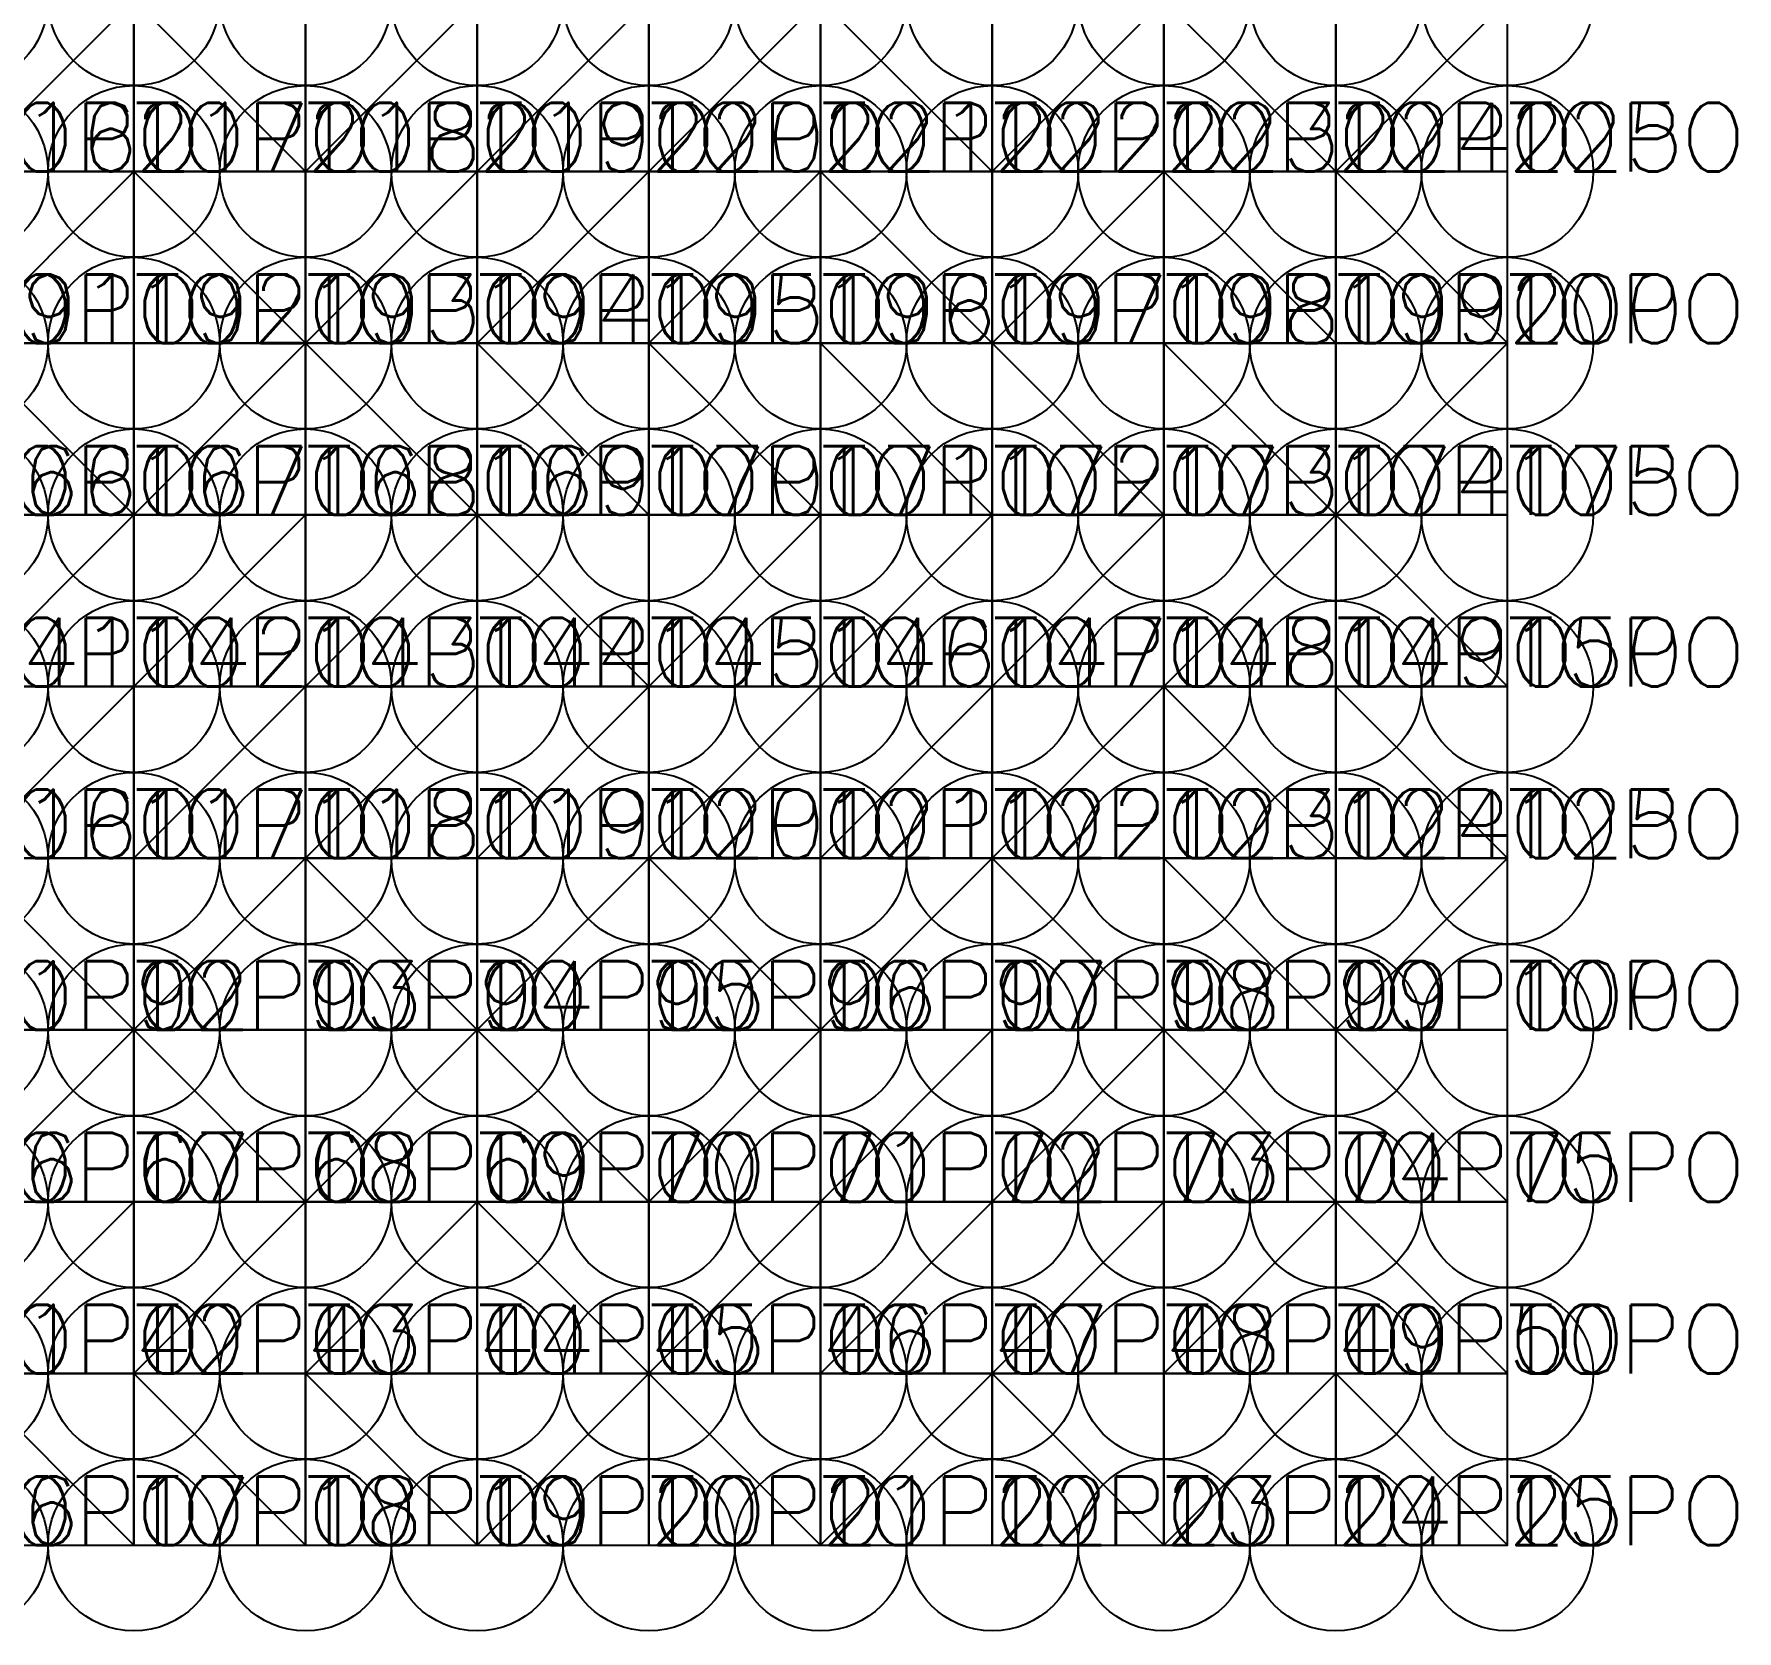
# Model space of a CAD drawing. Header units: feet. Extents: x -5 to 253, y -5 to 232.
# Drawn here: x 154.2 to 253.4, y -5 to 88 of the extents above; entities that cross this region are included whole.
import ezdxf

# ---------------------------------------------------------------- set-up
doc = ezdxf.new("R2010")
doc.units = ezdxf.units.FT
doc.layers.get('0').update_dxf_attribs({"linetype": 'CONTINUOUS'})
doc.layers.add('C-TOPO', color=7, linetype='Continuous')
doc.layers.add('V-NODE', color=7, linetype='Continuous')
doc.styles.get("Standard").update_dxf_attribs({"font": 'romans.shx', "height": 6.25})

# ---------------------------------------------------------------- blocks, each defined once
blk = doc.blocks.new('GOSURVEY_POINT')
blk.add_circle((0, 0), 5)
for tag, p in [('NUMBER', (7.5, 2.5)), ('DESCRIPTION', (7.5, -2.5))]:
    blk.add_attdef(tag, p, '', height=4)

msp = doc.modelspace()

# ---------------------------------------------------------------- block references
at = {"layer": 'V-NODE'}
ref = msp.add_blockref('GOSURVEY_POINT', (150, 90, 4.026), dxfattribs=at)
ref.add_attrib('NUMBER', '241', (150, 90, 4.026), dxfattribs={"layer": '0', "height": 4})
ref.add_attrib('DESCRIPTION', 'TOPO', (150, 90, 4.026), dxfattribs={"layer": '0', "height": 4})
ref = msp.add_blockref('GOSURVEY_POINT', (160, 90, 5.479), dxfattribs=at)
ref.add_attrib('NUMBER', '242', (160, 90, 5.479), dxfattribs={"layer": '0', "height": 4})
ref.add_attrib('DESCRIPTION', 'TOPO', (160, 90, 5.479), dxfattribs={"layer": '0', "height": 4})
ref = msp.add_blockref('GOSURVEY_POINT', (170, 90, 8.432), dxfattribs=at)
ref.add_attrib('NUMBER', '243', (170, 90, 8.432), dxfattribs={"layer": '0', "height": 4})
ref.add_attrib('DESCRIPTION', 'TOPO', (170, 90, 8.432), dxfattribs={"layer": '0', "height": 4})
ref = msp.add_blockref('GOSURVEY_POINT', (180, 90, 11.267), dxfattribs=at)
ref.add_attrib('NUMBER', '244', (180, 90, 11.267), dxfattribs={"layer": '0', "height": 4})
ref.add_attrib('DESCRIPTION', 'TOPO', (180, 90, 11.267), dxfattribs={"layer": '0', "height": 4})
ref = msp.add_blockref('GOSURVEY_POINT', (190, 90, 12.575), dxfattribs=at)
ref.add_attrib('NUMBER', '245', (190, 90, 12.575), dxfattribs={"layer": '0', "height": 4})
ref.add_attrib('DESCRIPTION', 'TOPO', (190, 90, 12.575), dxfattribs={"layer": '0', "height": 4})
ref = msp.add_blockref('GOSURVEY_POINT', (200, 90, 11.752), dxfattribs=at)
ref.add_attrib('NUMBER', '246', (200, 90, 11.752), dxfattribs={"layer": '0', "height": 4})
ref.add_attrib('DESCRIPTION', 'TOPO', (200, 90, 11.752), dxfattribs={"layer": '0', "height": 4})
ref = msp.add_blockref('GOSURVEY_POINT', (210, 90, 8.952), dxfattribs=at)
ref.add_attrib('NUMBER', '247', (210, 90, 8.952), dxfattribs={"layer": '0', "height": 4})
ref.add_attrib('DESCRIPTION', 'TOPO', (210, 90, 8.952), dxfattribs={"layer": '0', "height": 4})
ref = msp.add_blockref('GOSURVEY_POINT', (220, 90, 4.901), dxfattribs=at)
ref.add_attrib('NUMBER', '248', (220, 90, 4.901), dxfattribs={"layer": '0', "height": 4})
ref.add_attrib('DESCRIPTION', 'TOPO', (220, 90, 4.901), dxfattribs={"layer": '0', "height": 4})
ref = msp.add_blockref('GOSURVEY_POINT', (230, 90, 0.789), dxfattribs=at)
ref.add_attrib('NUMBER', '249', (230, 90, 0.789), dxfattribs={"layer": '0', "height": 4})
ref.add_attrib('DESCRIPTION', 'TOPO', (230, 90, 0.789), dxfattribs={"layer": '0', "height": 4})
ref = msp.add_blockref('GOSURVEY_POINT', (240, 90, -2.128), dxfattribs=at)
ref.add_attrib('NUMBER', '250', (240, 90, -2.128), dxfattribs={"layer": '0', "height": 4})
ref.add_attrib('DESCRIPTION', 'TOPO', (240, 90, -2.128), dxfattribs={"layer": '0', "height": 4})
ref = msp.add_blockref('GOSURVEY_POINT', (150, 80, 5.541), dxfattribs=at)
ref.add_attrib('NUMBER', '216', (150, 80, 5.541), dxfattribs={"layer": '0', "height": 4})
ref.add_attrib('DESCRIPTION', 'TOPO', (150, 80, 5.541), dxfattribs={"layer": '0', "height": 4})
ref = msp.add_blockref('GOSURVEY_POINT', (160, 80, 9.148), dxfattribs=at)
ref.add_attrib('NUMBER', '217', (160, 80, 9.148), dxfattribs={"layer": '0', "height": 4})
ref.add_attrib('DESCRIPTION', 'TOPO', (160, 80, 9.148), dxfattribs={"layer": '0', "height": 4})
ref = msp.add_blockref('GOSURVEY_POINT', (170, 80, 12.894), dxfattribs=at)
ref.add_attrib('NUMBER', '218', (170, 80, 12.894), dxfattribs={"layer": '0', "height": 4})
ref.add_attrib('DESCRIPTION', 'TOPO', (170, 80, 12.894), dxfattribs={"layer": '0', "height": 4})
ref = msp.add_blockref('GOSURVEY_POINT', (180, 80, 15.275), dxfattribs=at)
ref.add_attrib('NUMBER', '219', (180, 80, 15.275), dxfattribs={"layer": '0', "height": 4})
ref.add_attrib('DESCRIPTION', 'TOPO', (180, 80, 15.275), dxfattribs={"layer": '0', "height": 4})
ref = msp.add_blockref('GOSURVEY_POINT', (190, 80, 15.81), dxfattribs=at)
ref.add_attrib('NUMBER', '220', (190, 80, 15.81), dxfattribs={"layer": '0', "height": 4})
ref.add_attrib('DESCRIPTION', 'TOPO', (190, 80, 15.81), dxfattribs={"layer": '0', "height": 4})
ref = msp.add_blockref('GOSURVEY_POINT', (200, 80, 14.822), dxfattribs=at)
ref.add_attrib('NUMBER', '221', (200, 80, 14.822), dxfattribs={"layer": '0', "height": 4})
ref.add_attrib('DESCRIPTION', 'TOPO', (200, 80, 14.822), dxfattribs={"layer": '0', "height": 4})
ref = msp.add_blockref('GOSURVEY_POINT', (210, 80, 12.5), dxfattribs=at)
ref.add_attrib('NUMBER', '222', (210, 80, 12.5), dxfattribs={"layer": '0', "height": 4})
ref.add_attrib('DESCRIPTION', 'TOPO', (210, 80, 12.5), dxfattribs={"layer": '0', "height": 4})
ref = msp.add_blockref('GOSURVEY_POINT', (220, 80, 8.661), dxfattribs=at)
ref.add_attrib('NUMBER', '223', (220, 80, 8.661), dxfattribs={"layer": '0', "height": 4})
ref.add_attrib('DESCRIPTION', 'TOPO', (220, 80, 8.661), dxfattribs={"layer": '0', "height": 4})
ref = msp.add_blockref('GOSURVEY_POINT', (230, 80, 3.53), dxfattribs=at)
ref.add_attrib('NUMBER', '224', (230, 80, 3.53), dxfattribs={"layer": '0', "height": 4})
ref.add_attrib('DESCRIPTION', 'TOPO', (230, 80, 3.53), dxfattribs={"layer": '0', "height": 4})
ref = msp.add_blockref('GOSURVEY_POINT', (240, 80, -1.7), dxfattribs=at)
ref.add_attrib('NUMBER', '225', (240, 80, -1.7), dxfattribs={"layer": '0', "height": 4})
ref.add_attrib('DESCRIPTION', 'TOPO', (240, 80, -1.7), dxfattribs={"layer": '0', "height": 4})
ref = msp.add_blockref('GOSURVEY_POINT', (150, 70, 6.024), dxfattribs=at)
ref.add_attrib('NUMBER', '191', (150, 70, 6.024), dxfattribs={"layer": '0', "height": 4})
ref.add_attrib('DESCRIPTION', 'TOPO', (150, 70, 6.024), dxfattribs={"layer": '0', "height": 4})
ref = msp.add_blockref('GOSURVEY_POINT', (160, 70, 12.211), dxfattribs=at)
ref.add_attrib('NUMBER', '192', (160, 70, 12.211), dxfattribs={"layer": '0', "height": 4})
ref.add_attrib('DESCRIPTION', 'TOPO', (160, 70, 12.211), dxfattribs={"layer": '0', "height": 4})
ref = msp.add_blockref('GOSURVEY_POINT', (170, 70, 17.234), dxfattribs=at)
ref.add_attrib('NUMBER', '193', (170, 70, 17.234), dxfattribs={"layer": '0', "height": 4})
ref.add_attrib('DESCRIPTION', 'TOPO', (170, 70, 17.234), dxfattribs={"layer": '0', "height": 4})
ref = msp.add_blockref('GOSURVEY_POINT', (180, 70, 19.029), dxfattribs=at)
ref.add_attrib('NUMBER', '194', (180, 70, 19.029), dxfattribs={"layer": '0', "height": 4})
ref.add_attrib('DESCRIPTION', 'TOPO', (180, 70, 19.029), dxfattribs={"layer": '0', "height": 4})
ref = msp.add_blockref('GOSURVEY_POINT', (190, 70, 17.834), dxfattribs=at)
ref.add_attrib('NUMBER', '195', (190, 70, 17.834), dxfattribs={"layer": '0', "height": 4})
ref.add_attrib('DESCRIPTION', 'TOPO', (190, 70, 17.834), dxfattribs={"layer": '0', "height": 4})
ref = msp.add_blockref('GOSURVEY_POINT', (200, 70, 15.401), dxfattribs=at)
ref.add_attrib('NUMBER', '196', (200, 70, 15.401), dxfattribs={"layer": '0', "height": 4})
ref.add_attrib('DESCRIPTION', 'TOPO', (200, 70, 15.401), dxfattribs={"layer": '0', "height": 4})
ref = msp.add_blockref('GOSURVEY_POINT', (210, 70, 12.889), dxfattribs=at)
ref.add_attrib('NUMBER', '197', (210, 70, 12.889), dxfattribs={"layer": '0', "height": 4})
ref.add_attrib('DESCRIPTION', 'TOPO', (210, 70, 12.889), dxfattribs={"layer": '0', "height": 4})
ref = msp.add_blockref('GOSURVEY_POINT', (220, 70, 9.891), dxfattribs=at)
ref.add_attrib('NUMBER', '198', (220, 70, 9.891), dxfattribs={"layer": '0', "height": 4})
ref.add_attrib('DESCRIPTION', 'TOPO', (220, 70, 9.891), dxfattribs={"layer": '0', "height": 4})
ref = msp.add_blockref('GOSURVEY_POINT', (230, 70, 5.51), dxfattribs=at)
ref.add_attrib('NUMBER', '199', (230, 70, 5.51), dxfattribs={"layer": '0', "height": 4})
ref.add_attrib('DESCRIPTION', 'TOPO', (230, 70, 5.51), dxfattribs={"layer": '0', "height": 4})
ref = msp.add_blockref('GOSURVEY_POINT', (240, 70, -0.083), dxfattribs=at)
ref.add_attrib('NUMBER', '200', (240, 70, -0.083), dxfattribs={"layer": '0', "height": 4})
ref.add_attrib('DESCRIPTION', 'TOPO', (240, 70, -0.083), dxfattribs={"layer": '0', "height": 4})
ref = msp.add_blockref('GOSURVEY_POINT', (150, 60, 4.966), dxfattribs=at)
ref.add_attrib('NUMBER', '166', (150, 60, 4.966), dxfattribs={"layer": '0', "height": 4})
ref.add_attrib('DESCRIPTION', 'TOPO', (150, 60, 4.966), dxfattribs={"layer": '0', "height": 4})
ref = msp.add_blockref('GOSURVEY_POINT', (160, 60, 12.66), dxfattribs=at)
ref.add_attrib('NUMBER', '167', (160, 60, 12.66), dxfattribs={"layer": '0', "height": 4})
ref.add_attrib('DESCRIPTION', 'TOPO', (160, 60, 12.66), dxfattribs={"layer": '0', "height": 4})
ref = msp.add_blockref('GOSURVEY_POINT', (170, 60, 18.893), dxfattribs=at)
ref.add_attrib('NUMBER', '168', (170, 60, 18.893), dxfattribs={"layer": '0', "height": 4})
ref.add_attrib('DESCRIPTION', 'TOPO', (170, 60, 18.893), dxfattribs={"layer": '0', "height": 4})
ref = msp.add_blockref('GOSURVEY_POINT', (180, 60, 20.679), dxfattribs=at)
ref.add_attrib('NUMBER', '169', (180, 60, 20.679), dxfattribs={"layer": '0', "height": 4})
ref.add_attrib('DESCRIPTION', 'TOPO', (180, 60, 20.679), dxfattribs={"layer": '0', "height": 4})
ref = msp.add_blockref('GOSURVEY_POINT', (190, 60, 18.165), dxfattribs=at)
ref.add_attrib('NUMBER', '170', (190, 60, 18.165), dxfattribs={"layer": '0', "height": 4})
ref.add_attrib('DESCRIPTION', 'TOPO', (190, 60, 18.165), dxfattribs={"layer": '0', "height": 4})
ref = msp.add_blockref('GOSURVEY_POINT', (200, 60, 13.992), dxfattribs=at)
ref.add_attrib('NUMBER', '171', (200, 60, 13.992), dxfattribs={"layer": '0', "height": 4})
ref.add_attrib('DESCRIPTION', 'TOPO', (200, 60, 13.992), dxfattribs={"layer": '0', "height": 4})
ref = msp.add_blockref('GOSURVEY_POINT', (210, 60, 10.562), dxfattribs=at)
ref.add_attrib('NUMBER', '172', (210, 60, 10.562), dxfattribs={"layer": '0', "height": 4})
ref.add_attrib('DESCRIPTION', 'TOPO', (210, 60, 10.562), dxfattribs={"layer": '0', "height": 4})
ref = msp.add_blockref('GOSURVEY_POINT', (220, 60, 8.148), dxfattribs=at)
ref.add_attrib('NUMBER', '173', (220, 60, 8.148), dxfattribs={"layer": '0', "height": 4})
ref.add_attrib('DESCRIPTION', 'TOPO', (220, 60, 8.148), dxfattribs={"layer": '0', "height": 4})
ref = msp.add_blockref('GOSURVEY_POINT', (230, 60, 5.45), dxfattribs=at)
ref.add_attrib('NUMBER', '174', (230, 60, 5.45), dxfattribs={"layer": '0', "height": 4})
ref.add_attrib('DESCRIPTION', 'TOPO', (230, 60, 5.45), dxfattribs={"layer": '0', "height": 4})
ref = msp.add_blockref('GOSURVEY_POINT', (240, 60, 1.455), dxfattribs=at)
ref.add_attrib('NUMBER', '175', (240, 60, 1.455), dxfattribs={"layer": '0', "height": 4})
ref.add_attrib('DESCRIPTION', 'TOPO', (240, 60, 1.455), dxfattribs={"layer": '0', "height": 4})
ref = msp.add_blockref('GOSURVEY_POINT', (150, 50, 3.322), dxfattribs=at)
ref.add_attrib('NUMBER', '141', (150, 50, 3.322), dxfattribs={"layer": '0', "height": 4})
ref.add_attrib('DESCRIPTION', 'TOPO', (150, 50, 3.322), dxfattribs={"layer": '0', "height": 4})
ref = msp.add_blockref('GOSURVEY_POINT', (160, 50, 10.361), dxfattribs=at)
ref.add_attrib('NUMBER', '142', (160, 50, 10.361), dxfattribs={"layer": '0', "height": 4})
ref.add_attrib('DESCRIPTION', 'TOPO', (160, 50, 10.361), dxfattribs={"layer": '0', "height": 4})
ref = msp.add_blockref('GOSURVEY_POINT', (170, 50, 16.724), dxfattribs=at)
ref.add_attrib('NUMBER', '143', (170, 50, 16.724), dxfattribs={"layer": '0', "height": 4})
ref.add_attrib('DESCRIPTION', 'TOPO', (170, 50, 16.724), dxfattribs={"layer": '0', "height": 4})
ref = msp.add_blockref('GOSURVEY_POINT', (180, 50, 18.93), dxfattribs=at)
ref.add_attrib('NUMBER', '144', (180, 50, 18.93), dxfattribs={"layer": '0', "height": 4})
ref.add_attrib('DESCRIPTION', 'TOPO', (180, 50, 18.93), dxfattribs={"layer": '0', "height": 4})
ref = msp.add_blockref('GOSURVEY_POINT', (190, 50, 16.364), dxfattribs=at)
ref.add_attrib('NUMBER', '145', (190, 50, 16.364), dxfattribs={"layer": '0', "height": 4})
ref.add_attrib('DESCRIPTION', 'TOPO', (190, 50, 16.364), dxfattribs={"layer": '0', "height": 4})
ref = msp.add_blockref('GOSURVEY_POINT', (200, 50, 11.382), dxfattribs=at)
ref.add_attrib('NUMBER', '146', (200, 50, 11.382), dxfattribs={"layer": '0', "height": 4})
ref.add_attrib('DESCRIPTION', 'TOPO', (200, 50, 11.382), dxfattribs={"layer": '0', "height": 4})
ref = msp.add_blockref('GOSURVEY_POINT', (210, 50, 6.982), dxfattribs=at)
ref.add_attrib('NUMBER', '147', (210, 50, 6.982), dxfattribs={"layer": '0', "height": 4})
ref.add_attrib('DESCRIPTION', 'TOPO', (210, 50, 6.982), dxfattribs={"layer": '0', "height": 4})
ref = msp.add_blockref('GOSURVEY_POINT', (220, 50, 4.499), dxfattribs=at)
ref.add_attrib('NUMBER', '148', (220, 50, 4.499), dxfattribs={"layer": '0', "height": 4})
ref.add_attrib('DESCRIPTION', 'TOPO', (220, 50, 4.499), dxfattribs={"layer": '0', "height": 4})
ref = msp.add_blockref('GOSURVEY_POINT', (230, 50, 3.248), dxfattribs=at)
ref.add_attrib('NUMBER', '149', (230, 50, 3.248), dxfattribs={"layer": '0', "height": 4})
ref.add_attrib('DESCRIPTION', 'TOPO', (230, 50, 3.248), dxfattribs={"layer": '0', "height": 4})
ref = msp.add_blockref('GOSURVEY_POINT', (240, 50, 1.75), dxfattribs=at)
ref.add_attrib('NUMBER', '150', (240, 50, 1.75), dxfattribs={"layer": '0', "height": 4})
ref.add_attrib('DESCRIPTION', 'TOPO', (240, 50, 1.75), dxfattribs={"layer": '0', "height": 4})
ref = msp.add_blockref('GOSURVEY_POINT', (150, 40, 2.733), dxfattribs=at)
ref.add_attrib('NUMBER', '116', (150, 40, 2.733), dxfattribs={"layer": '0', "height": 4})
ref.add_attrib('DESCRIPTION', 'TOPO', (150, 40, 2.733), dxfattribs={"layer": '0', "height": 4})
ref = msp.add_blockref('GOSURVEY_POINT', (160, 40, 7.108), dxfattribs=at)
ref.add_attrib('NUMBER', '117', (160, 40, 7.108), dxfattribs={"layer": '0', "height": 4})
ref.add_attrib('DESCRIPTION', 'TOPO', (160, 40, 7.108), dxfattribs={"layer": '0', "height": 4})
ref = msp.add_blockref('GOSURVEY_POINT', (170, 40, 11.847), dxfattribs=at)
ref.add_attrib('NUMBER', '118', (170, 40, 11.847), dxfattribs={"layer": '0', "height": 4})
ref.add_attrib('DESCRIPTION', 'TOPO', (170, 40, 11.847), dxfattribs={"layer": '0', "height": 4})
ref = msp.add_blockref('GOSURVEY_POINT', (180, 40, 14.049), dxfattribs=at)
ref.add_attrib('NUMBER', '119', (180, 40, 14.049), dxfattribs={"layer": '0', "height": 4})
ref.add_attrib('DESCRIPTION', 'TOPO', (180, 40, 14.049), dxfattribs={"layer": '0', "height": 4})
ref = msp.add_blockref('GOSURVEY_POINT', (190, 40, 12.415), dxfattribs=at)
ref.add_attrib('NUMBER', '120', (190, 40, 12.415), dxfattribs={"layer": '0', "height": 4})
ref.add_attrib('DESCRIPTION', 'TOPO', (190, 40, 12.415), dxfattribs={"layer": '0', "height": 4})
ref = msp.add_blockref('GOSURVEY_POINT', (200, 40, 8.102), dxfattribs=at)
ref.add_attrib('NUMBER', '121', (200, 40, 8.102), dxfattribs={"layer": '0', "height": 4})
ref.add_attrib('DESCRIPTION', 'TOPO', (200, 40, 8.102), dxfattribs={"layer": '0', "height": 4})
ref = msp.add_blockref('GOSURVEY_POINT', (210, 40, 3.567), dxfattribs=at)
ref.add_attrib('NUMBER', '122', (210, 40, 3.567), dxfattribs={"layer": '0', "height": 4})
ref.add_attrib('DESCRIPTION', 'TOPO', (210, 40, 3.567), dxfattribs={"layer": '0', "height": 4})
ref = msp.add_blockref('GOSURVEY_POINT', (220, 40, 0.751), dxfattribs=at)
ref.add_attrib('NUMBER', '123', (220, 40, 0.751), dxfattribs={"layer": '0', "height": 4})
ref.add_attrib('DESCRIPTION', 'TOPO', (220, 40, 0.751), dxfattribs={"layer": '0', "height": 4})
ref = msp.add_blockref('GOSURVEY_POINT', (230, 40, 0.087), dxfattribs=at)
ref.add_attrib('NUMBER', '124', (230, 40, 0.087), dxfattribs={"layer": '0', "height": 4})
ref.add_attrib('DESCRIPTION', 'TOPO', (230, 40, 0.087), dxfattribs={"layer": '0', "height": 4})
ref = msp.add_blockref('GOSURVEY_POINT', (240, 40, 0.635), dxfattribs=at)
ref.add_attrib('NUMBER', '125', (240, 40, 0.635), dxfattribs={"layer": '0', "height": 4})
ref.add_attrib('DESCRIPTION', 'TOPO', (240, 40, 0.635), dxfattribs={"layer": '0', "height": 4})
ref = msp.add_blockref('GOSURVEY_POINT', (150, 30, 4.109), dxfattribs=at)
ref.add_attrib('NUMBER', '91', (150, 30, 4.109), dxfattribs={"layer": '0', "height": 4})
ref.add_attrib('DESCRIPTION', 'TOPO', (150, 30, 4.109), dxfattribs={"layer": '0', "height": 4})
ref = msp.add_blockref('GOSURVEY_POINT', (160, 30, 5.147), dxfattribs=at)
ref.add_attrib('NUMBER', '92', (160, 30, 5.147), dxfattribs={"layer": '0', "height": 4})
ref.add_attrib('DESCRIPTION', 'TOPO', (160, 30, 5.147), dxfattribs={"layer": '0', "height": 4})
ref = msp.add_blockref('GOSURVEY_POINT', (170, 30, 6.794), dxfattribs=at)
ref.add_attrib('NUMBER', '93', (170, 30, 6.794), dxfattribs={"layer": '0', "height": 4})
ref.add_attrib('DESCRIPTION', 'TOPO', (170, 30, 6.794), dxfattribs={"layer": '0', "height": 4})
ref = msp.add_blockref('GOSURVEY_POINT', (180, 30, 7.77), dxfattribs=at)
ref.add_attrib('NUMBER', '94', (180, 30, 7.77), dxfattribs={"layer": '0', "height": 4})
ref.add_attrib('DESCRIPTION', 'TOPO', (180, 30, 7.77), dxfattribs={"layer": '0', "height": 4})
ref = msp.add_blockref('GOSURVEY_POINT', (190, 30, 6.936), dxfattribs=at)
ref.add_attrib('NUMBER', '95', (190, 30, 6.936), dxfattribs={"layer": '0', "height": 4})
ref.add_attrib('DESCRIPTION', 'TOPO', (190, 30, 6.936), dxfattribs={"layer": '0', "height": 4})
ref = msp.add_blockref('GOSURVEY_POINT', (200, 30, 4.26), dxfattribs=at)
ref.add_attrib('NUMBER', '96', (200, 30, 4.26), dxfattribs={"layer": '0', "height": 4})
ref.add_attrib('DESCRIPTION', 'TOPO', (200, 30, 4.26), dxfattribs={"layer": '0', "height": 4})
ref = msp.add_blockref('GOSURVEY_POINT', (210, 30, 0.847), dxfattribs=at)
ref.add_attrib('NUMBER', '97', (210, 30, 0.847), dxfattribs={"layer": '0', "height": 4})
ref.add_attrib('DESCRIPTION', 'TOPO', (210, 30, 0.847), dxfattribs={"layer": '0', "height": 4})
ref = msp.add_blockref('GOSURVEY_POINT', (220, 30, -1.747), dxfattribs=at)
ref.add_attrib('NUMBER', '98', (220, 30, -1.747), dxfattribs={"layer": '0', "height": 4})
ref.add_attrib('DESCRIPTION', 'TOPO', (220, 30, -1.747), dxfattribs={"layer": '0', "height": 4})
ref = msp.add_blockref('GOSURVEY_POINT', (230, 30, -2.373), dxfattribs=at)
ref.add_attrib('NUMBER', '99', (230, 30, -2.373), dxfattribs={"layer": '0', "height": 4})
ref.add_attrib('DESCRIPTION', 'TOPO', (230, 30, -2.373), dxfattribs={"layer": '0', "height": 4})
ref = msp.add_blockref('GOSURVEY_POINT', (240, 30, -0.945), dxfattribs=at)
ref.add_attrib('NUMBER', '100', (240, 30, -0.945), dxfattribs={"layer": '0', "height": 4})
ref.add_attrib('DESCRIPTION', 'TOPO', (240, 30, -0.945), dxfattribs={"layer": '0', "height": 4})
ref = msp.add_blockref('GOSURVEY_POINT', (150, 20, 6.791), dxfattribs=at)
ref.add_attrib('NUMBER', '66', (150, 20, 6.791), dxfattribs={"layer": '0', "height": 4})
ref.add_attrib('DESCRIPTION', 'TOPO', (150, 20, 6.791), dxfattribs={"layer": '0', "height": 4})
ref = msp.add_blockref('GOSURVEY_POINT', (160, 20, 5.453), dxfattribs=at)
ref.add_attrib('NUMBER', '67', (160, 20, 5.453), dxfattribs={"layer": '0', "height": 4})
ref.add_attrib('DESCRIPTION', 'TOPO', (160, 20, 5.453), dxfattribs={"layer": '0', "height": 4})
ref = msp.add_blockref('GOSURVEY_POINT', (170, 20, 3.76), dxfattribs=at)
ref.add_attrib('NUMBER', '68', (170, 20, 3.76), dxfattribs={"layer": '0', "height": 4})
ref.add_attrib('DESCRIPTION', 'TOPO', (170, 20, 3.76), dxfattribs={"layer": '0', "height": 4})
ref = msp.add_blockref('GOSURVEY_POINT', (180, 20, 2.331), dxfattribs=at)
ref.add_attrib('NUMBER', '69', (180, 20, 2.331), dxfattribs={"layer": '0', "height": 4})
ref.add_attrib('DESCRIPTION', 'TOPO', (180, 20, 2.331), dxfattribs={"layer": '0', "height": 4})
ref = msp.add_blockref('GOSURVEY_POINT', (190, 20, 1.164), dxfattribs=at)
ref.add_attrib('NUMBER', '70', (190, 20, 1.164), dxfattribs={"layer": '0', "height": 4})
ref.add_attrib('DESCRIPTION', 'TOPO', (190, 20, 1.164), dxfattribs={"layer": '0', "height": 4})
ref = msp.add_blockref('GOSURVEY_POINT', (200, 20, -0.071), dxfattribs=at)
ref.add_attrib('NUMBER', '71', (200, 20, -0.071), dxfattribs={"layer": '0', "height": 4})
ref.add_attrib('DESCRIPTION', 'TOPO', (200, 20, -0.071), dxfattribs={"layer": '0', "height": 4})
ref = msp.add_blockref('GOSURVEY_POINT', (210, 20, -1.532), dxfattribs=at)
ref.add_attrib('NUMBER', '72', (210, 20, -1.532), dxfattribs={"layer": '0', "height": 4})
ref.add_attrib('DESCRIPTION', 'TOPO', (210, 20, -1.532), dxfattribs={"layer": '0', "height": 4})
ref = msp.add_blockref('GOSURVEY_POINT', (220, 20, -2.836), dxfattribs=at)
ref.add_attrib('NUMBER', '73', (220, 20, -2.836), dxfattribs={"layer": '0', "height": 4})
ref.add_attrib('DESCRIPTION', 'TOPO', (220, 20, -2.836), dxfattribs={"layer": '0', "height": 4})
ref = msp.add_blockref('GOSURVEY_POINT', (230, 20, -3.122), dxfattribs=at)
ref.add_attrib('NUMBER', '74', (230, 20, -3.122), dxfattribs={"layer": '0', "height": 4})
ref.add_attrib('DESCRIPTION', 'TOPO', (230, 20, -3.122), dxfattribs={"layer": '0', "height": 4})
ref = msp.add_blockref('GOSURVEY_POINT', (240, 20, -1.679), dxfattribs=at)
ref.add_attrib('NUMBER', '75', (240, 20, -1.679), dxfattribs={"layer": '0', "height": 4})
ref.add_attrib('DESCRIPTION', 'TOPO', (240, 20, -1.679), dxfattribs={"layer": '0', "height": 4})
ref = msp.add_blockref('GOSURVEY_POINT', (150, 10, 8.985), dxfattribs=at)
ref.add_attrib('NUMBER', '41', (150, 10, 8.985), dxfattribs={"layer": '0', "height": 4})
ref.add_attrib('DESCRIPTION', 'TOPO', (150, 10, 8.985), dxfattribs={"layer": '0', "height": 4})
ref = msp.add_blockref('GOSURVEY_POINT', (160, 10, 7.129), dxfattribs=at)
ref.add_attrib('NUMBER', '42', (160, 10, 7.129), dxfattribs={"layer": '0', "height": 4})
ref.add_attrib('DESCRIPTION', 'TOPO', (160, 10, 7.129), dxfattribs={"layer": '0', "height": 4})
ref = msp.add_blockref('GOSURVEY_POINT', (170, 10, 3.315), dxfattribs=at)
ref.add_attrib('NUMBER', '43', (170, 10, 3.315), dxfattribs={"layer": '0', "height": 4})
ref.add_attrib('DESCRIPTION', 'TOPO', (170, 10, 3.315), dxfattribs={"layer": '0', "height": 4})
ref = msp.add_blockref('GOSURVEY_POINT', (180, 10, -0.665), dxfattribs=at)
ref.add_attrib('NUMBER', '44', (180, 10, -0.665), dxfattribs={"layer": '0', "height": 4})
ref.add_attrib('DESCRIPTION', 'TOPO', (180, 10, -0.665), dxfattribs={"layer": '0', "height": 4})
ref = msp.add_blockref('GOSURVEY_POINT', (190, 10, -3.345), dxfattribs=at)
ref.add_attrib('NUMBER', '45', (190, 10, -3.345), dxfattribs={"layer": '0', "height": 4})
ref.add_attrib('DESCRIPTION', 'TOPO', (190, 10, -3.345), dxfattribs={"layer": '0', "height": 4})
ref = msp.add_blockref('GOSURVEY_POINT', (200, 10, -4.288), dxfattribs=at)
ref.add_attrib('NUMBER', '46', (200, 10, -4.288), dxfattribs={"layer": '0', "height": 4})
ref.add_attrib('DESCRIPTION', 'TOPO', (200, 10, -4.288), dxfattribs={"layer": '0', "height": 4})
ref = msp.add_blockref('GOSURVEY_POINT', (210, 10, -4.02), dxfattribs=at)
ref.add_attrib('NUMBER', '47', (210, 10, -4.02), dxfattribs={"layer": '0', "height": 4})
ref.add_attrib('DESCRIPTION', 'TOPO', (210, 10, -4.02), dxfattribs={"layer": '0', "height": 4})
ref = msp.add_blockref('GOSURVEY_POINT', (220, 10, -3.305), dxfattribs=at)
ref.add_attrib('NUMBER', '48', (220, 10, -3.305), dxfattribs={"layer": '0', "height": 4})
ref.add_attrib('DESCRIPTION', 'TOPO', (220, 10, -3.305), dxfattribs={"layer": '0', "height": 4})
ref = msp.add_blockref('GOSURVEY_POINT', (230, 10, -2.396), dxfattribs=at)
ref.add_attrib('NUMBER', '49', (230, 10, -2.396), dxfattribs={"layer": '0', "height": 4})
ref.add_attrib('DESCRIPTION', 'TOPO', (230, 10, -2.396), dxfattribs={"layer": '0', "height": 4})
ref = msp.add_blockref('GOSURVEY_POINT', (240, 10, -0.918), dxfattribs=at)
ref.add_attrib('NUMBER', '50', (240, 10, -0.918), dxfattribs={"layer": '0', "height": 4})
ref.add_attrib('DESCRIPTION', 'TOPO', (240, 10, -0.918), dxfattribs={"layer": '0', "height": 4})
ref = msp.add_blockref('GOSURVEY_POINT', (150, 0, 9.068), dxfattribs=at)
ref.add_attrib('NUMBER', '16', (150, 0, 9.068), dxfattribs={"layer": '0', "height": 4})
ref.add_attrib('DESCRIPTION', 'TOPO', (150, 0, 9.068), dxfattribs={"layer": '0', "height": 4})
ref = msp.add_blockref('GOSURVEY_POINT', (160, 0, 8.227), dxfattribs=at)
ref.add_attrib('NUMBER', '17', (160, 0, 8.227), dxfattribs={"layer": '0', "height": 4})
ref.add_attrib('DESCRIPTION', 'TOPO', (160, 0, 8.227), dxfattribs={"layer": '0', "height": 4})
ref = msp.add_blockref('GOSURVEY_POINT', (170, 0, 4.323), dxfattribs=at)
ref.add_attrib('NUMBER', '18', (170, 0, 4.323), dxfattribs={"layer": '0', "height": 4})
ref.add_attrib('DESCRIPTION', 'TOPO', (170, 0, 4.323), dxfattribs={"layer": '0', "height": 4})
ref = msp.add_blockref('GOSURVEY_POINT', (180, 0, -0.957), dxfattribs=at)
ref.add_attrib('NUMBER', '19', (180, 0, -0.957), dxfattribs={"layer": '0', "height": 4})
ref.add_attrib('DESCRIPTION', 'TOPO', (180, 0, -0.957), dxfattribs={"layer": '0', "height": 4})
ref = msp.add_blockref('GOSURVEY_POINT', (190, 0, -5.324), dxfattribs=at)
ref.add_attrib('NUMBER', '20', (190, 0, -5.324), dxfattribs={"layer": '0', "height": 4})
ref.add_attrib('DESCRIPTION', 'TOPO', (190, 0, -5.324), dxfattribs={"layer": '0', "height": 4})
ref = msp.add_blockref('GOSURVEY_POINT', (200, 0, -7.172), dxfattribs=at)
ref.add_attrib('NUMBER', '21', (200, 0, -7.172), dxfattribs={"layer": '0', "height": 4})
ref.add_attrib('DESCRIPTION', 'TOPO', (200, 0, -7.172), dxfattribs={"layer": '0', "height": 4})
ref = msp.add_blockref('GOSURVEY_POINT', (210, 0, -6.351), dxfattribs=at)
ref.add_attrib('NUMBER', '22', (210, 0, -6.351), dxfattribs={"layer": '0', "height": 4})
ref.add_attrib('DESCRIPTION', 'TOPO', (210, 0, -6.351), dxfattribs={"layer": '0', "height": 4})
ref = msp.add_blockref('GOSURVEY_POINT', (220, 0, -3.951), dxfattribs=at)
ref.add_attrib('NUMBER', '23', (220, 0, -3.951), dxfattribs={"layer": '0', "height": 4})
ref.add_attrib('DESCRIPTION', 'TOPO', (220, 0, -3.951), dxfattribs={"layer": '0', "height": 4})
ref = msp.add_blockref('GOSURVEY_POINT', (230, 0, -1.327), dxfattribs=at)
ref.add_attrib('NUMBER', '24', (230, 0, -1.327), dxfattribs={"layer": '0', "height": 4})
ref.add_attrib('DESCRIPTION', 'TOPO', (230, 0, -1.327), dxfattribs={"layer": '0', "height": 4})
ref = msp.add_blockref('GOSURVEY_POINT', (240, 0, 0.806), dxfattribs=at)
ref.add_attrib('NUMBER', '25', (240, 0, 0.806), dxfattribs={"layer": '0', "height": 4})
ref.add_attrib('DESCRIPTION', 'TOPO', (240, 0, 0.806), dxfattribs={"layer": '0', "height": 4})

# ---------------------------------------------------------------- meshes
at = {"layer": 'C-TOPO'}
mesh = msp.add_polyface(dxfattribs=at)
corners = [(160, 50, 10.361), (170, 50, 16.724), (170, 60, 18.893), (120, 80, 9.995), (130, 80, 5.175), (130, 90, 8.534), (140, 80, 3.815), (150, 80, 5.541), (140, 90, 5.025), (150, 90, 4.026), (120, 60, 4.712), (130, 50, 0.116), (130, 60, -0.159), (160, 90, 5.479), (170, 80, 12.894), (170, 90, 8.432), (160, 60, 12.66), (180, 50, 18.93), (180, 60, 20.679), (150, 50, 3.322), (150, 60, 4.966), (140, 60, -0.142), (140, 50, -0.613), (120, 50, 4.31), (130, 40, 1.977), (150, 40, 2.733), (170, 70, 17.234), (180, 70, 19.029), (180, 80, 15.275), (150, 70, 6.024), (120, 70, 6.509), (130, 70, 1.761), (140, 70, 1.768), (160, 70, 12.211), (160, 80, 9.148), (180, 90, 11.267), (120, 90, 14.126), (170, 100, 5.904), (150, 100, 2.99), (130, 100, 10.449), (120, 100, 17.073)]
mesh.append_faces([[corners[k] for k in face] for face in [(0, 1, 2), (3, 4, 5), (6, 7, 8), (8, 7, 9), (10, 11, 12), (13, 14, 15), (0, 2, 16), (17, 18, 1), (1, 18, 2), (19, 16, 20), (11, 21, 12), (22, 20, 21), (23, 24, 11), (25, 0, 19), (0, 16, 19), (22, 19, 20), (24, 22, 11), (22, 21, 11), (23, 11, 10), (26, 27, 28), (2, 18, 26), (20, 16, 29), (10, 12, 30), (12, 21, 31), (30, 12, 31), (21, 20, 29), (31, 21, 32), (21, 29, 32), (16, 2, 26), (29, 16, 33), (16, 26, 33), (26, 18, 27), (34, 26, 14), (14, 35, 15), (31, 32, 6), (32, 29, 7), (32, 7, 6), (29, 33, 34), (33, 26, 34), (26, 28, 14), (28, 35, 14), (34, 14, 13), (29, 34, 7), (34, 13, 7), (30, 31, 4), (7, 13, 9), (3, 5, 36), (30, 4, 3), (31, 6, 4), (6, 8, 4), (4, 8, 5), (13, 15, 37), (8, 9, 38), (5, 8, 39), (36, 5, 40), (9, 13, 38), (15, 35, 37)]])
mesh = msp.add_polyface(dxfattribs=at)
corners = [(180, 60, 20.679), (190, 50, 16.364), (190, 60, 18.165), (210, 50, 6.982), (220, 60, 8.148), (210, 60, 10.562), (180, 70, 19.029), (190, 70, 17.834), (190, 80, 15.81), (200, 80, 14.822), (210, 70, 12.889), (210, 80, 12.5), (220, 80, 8.661), (230, 80, 3.53), (220, 90, 4.901), (220, 70, 9.891), (230, 70, 5.51), (200, 50, 11.382), (220, 50, 4.499), (230, 60, 5.45), (230, 50, 3.248), (240, 50, 1.75), (200, 60, 13.992), (240, 60, 1.455), (210, 40, 3.567), (180, 40, 14.049), (180, 50, 18.93), (190, 40, 12.415), (200, 90, 11.752), (210, 90, 8.952), (200, 100, 6.502), (180, 80, 15.275), (190, 90, 12.575), (180, 90, 11.267), (200, 70, 15.401), (240, 70, -0.083), (240, 80, -1.7), (240, 90, -2.128), (230, 90, 0.789), (190, 100, 8.422), (210, 100, 3.286), (240, 100, -0.977), (220, 100, 0.311)]
mesh.append_faces([[corners[k] for k in face] for face in [(0, 1, 2), (3, 4, 5), (6, 7, 8), (9, 10, 11), (12, 13, 14), (10, 15, 12), (15, 16, 12), (17, 3, 5), (18, 19, 4), (18, 20, 19), (20, 21, 19), (17, 5, 22), (1, 22, 2), (19, 21, 23), (18, 4, 3), (24, 18, 3), (25, 1, 26), (26, 1, 0), (17, 22, 1), (27, 17, 1), (28, 29, 30), (31, 32, 33), (28, 11, 29), (31, 8, 32), (11, 14, 29), (0, 2, 6), (2, 22, 7), (6, 2, 7), (22, 5, 34), (7, 22, 34), (5, 4, 10), (34, 5, 10), (4, 19, 15), (10, 4, 15), (19, 23, 35), (15, 19, 16), (19, 35, 16), (16, 35, 13), (12, 16, 13), (13, 35, 36), (6, 8, 31), (7, 34, 9), (13, 36, 37), (14, 13, 38), (13, 37, 38), (34, 10, 9), (10, 12, 11), (12, 14, 11), (9, 11, 28), (7, 9, 8), (9, 28, 8), (8, 28, 32), (33, 32, 39), (32, 28, 39), (29, 14, 40), (38, 37, 41), (14, 38, 42)]])
mesh = msp.add_polyface(dxfattribs=at)
corners = [(160, 30, 5.147), (170, 20, 3.76), (170, 30, 6.794), (140, 30, 3.982), (150, 20, 6.791), (150, 30, 4.109), (120, 30, 3.037), (130, 20, 4.704), (130, 30, 3.948), (130, 10, 3.945), (130, 0, 2.46), (140, 0, 6.692), (120, 0, -1.666), (120, 10, -0.9), (150, 10, 8.985), (150, 0, 9.068), (160, 0, 8.227), (120, 20, 1.053), (140, 20, 6.761), (140, 10, 7.803), (160, 20, 5.453), (160, 10, 7.129), (170, 0, 4.323), (170, 10, 3.315), (180, 0, -0.957), (180, 10, -0.665), (180, 20, 2.331), (180, 30, 7.77), (170, 40, 11.847), (120, 40, 4.103), (130, 40, 1.977), (140, 40, 0.982), (150, 40, 2.733), (160, 40, 7.108), (180, 40, 14.049), (160, 50, 10.361), (170, 50, 16.724), (180, 50, 18.93), (140, 50, -0.613), (150, 50, 3.322), (120, 50, 4.31)]
mesh.append_faces([[corners[k] for k in face] for face in [(0, 1, 2), (3, 4, 5), (6, 7, 8), (9, 10, 11), (12, 10, 9), (12, 9, 13), (14, 15, 16), (17, 7, 6), (18, 4, 3), (11, 15, 14), (9, 11, 19), (11, 14, 19), (20, 1, 0), (14, 16, 21), (16, 22, 21), (21, 22, 23), (23, 22, 24), (23, 24, 25), (9, 19, 18), (14, 21, 20), (21, 23, 1), (21, 1, 20), (23, 25, 26), (23, 26, 1), (26, 27, 1), (19, 14, 4), (1, 27, 2), (19, 4, 18), (14, 20, 4), (20, 0, 4), (13, 9, 7), (4, 0, 5), (13, 7, 17), (9, 18, 7), (18, 3, 7), (7, 3, 8), (2, 27, 28), (6, 8, 29), (8, 3, 30), (29, 8, 30), (3, 5, 31), (30, 3, 31), (5, 0, 32), (31, 5, 32), (0, 2, 28), (32, 0, 33), (0, 28, 33), (28, 27, 34), (32, 33, 35), (33, 28, 36), (28, 34, 37), (33, 36, 35), (28, 37, 36), (38, 32, 39), (30, 31, 38), (31, 32, 38), (29, 30, 40)]])
mesh = msp.add_polyface(dxfattribs=at)
corners = [(180, 30, 7.77), (190, 20, 1.164), (190, 30, 6.936), (200, 40, 8.102), (210, 50, 6.982), (200, 50, 11.382), (210, 40, 3.567), (220, 40, 0.751), (220, 50, 4.499), (220, 10, -3.305), (230, 10, -2.396), (230, 20, -3.122), (200, 20, -0.071), (210, 20, -1.532), (210, 30, 0.847), (200, 10, -4.288), (200, 30, 4.26), (180, 0, -0.957), (190, 0, -5.324), (190, 10, -3.345), (180, 10, -0.665), (180, 20, 2.331), (200, 0, -7.172), (220, 30, -1.747), (210, 0, -6.351), (210, 10, -4.02), (220, 0, -3.951), (230, 0, -1.327), (240, 0, 0.806), (240, 10, -0.918), (220, 20, -2.836), (240, 20, -1.679), (230, 30, -2.373), (240, 30, -0.945), (230, 40, 0.087), (190, 40, 12.415), (180, 40, 14.049), (240, 40, 0.635), (230, 50, 3.248), (240, 50, 1.75), (190, 50, 16.364)]
mesh.append_faces([[corners[k] for k in face] for face in [(0, 1, 2), (3, 4, 5), (6, 7, 8), (9, 10, 11), (12, 13, 14), (15, 13, 12), (12, 14, 16), (17, 18, 19), (17, 19, 20), (21, 19, 1), (19, 18, 22), (13, 23, 14), (22, 24, 25), (19, 22, 15), (22, 25, 15), (25, 24, 26), (27, 28, 10), (26, 27, 10), (10, 29, 11), (10, 28, 29), (25, 26, 9), (26, 10, 9), (30, 11, 23), (11, 29, 31), (25, 9, 30), (9, 11, 30), (19, 15, 12), (30, 23, 13), (11, 31, 32), (23, 11, 32), (32, 31, 33), (15, 25, 13), (25, 30, 13), (1, 16, 2), (20, 19, 21), (19, 12, 1), (12, 16, 1), (21, 1, 0), (7, 34, 8), (14, 23, 6), (2, 16, 35), (0, 2, 35), (0, 35, 36), (16, 14, 6), (35, 16, 3), (16, 6, 3), (23, 32, 7), (6, 23, 7), (32, 33, 37), (7, 32, 34), (32, 37, 34), (34, 37, 38), (8, 34, 38), (38, 37, 39), (35, 3, 5), (3, 6, 4), (36, 35, 40)]])

doc.saveas('drawing.dxf')
